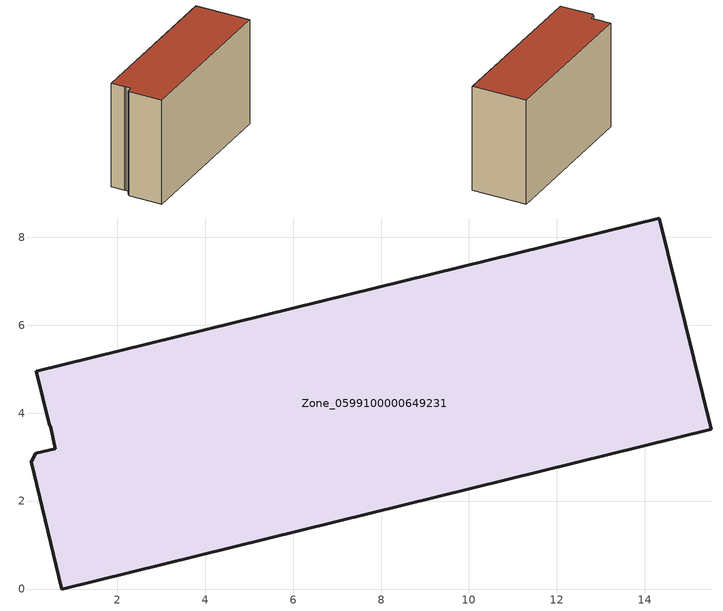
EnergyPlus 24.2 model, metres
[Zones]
Zone_0599100000649231
 floor ground (C_G): 14.33,8.44 15.52,3.64 0.74,0 0.04,2.89 0.15,3.09 0.59,3.19 0.49,3.68 0.45,3.75 0.16,4.95 z0
 wall outside (C_F): 15.52,3.64 14.33,8.44 0.16,4.95 0.45,3.75 0.49,3.68 0.59,3.19 0.15,3.09 0.04,2.89 0.74,0 15.52,3.64 z0:9.56
 roof outside (C_R): 0.45,3.75 0.49,3.68 0.59,3.19 0.15,3.09 0.04,2.89 0.74,0 15.52,3.64 14.33,8.44 0.16,4.95 z9.56
[BUILDING]
Pand.0599100000649231: North Axis=0; Terrain=City; Loads Convergence Tolerance Value=0.04; Temperature Convergence Tolerance Value=0.4; Solar Distribution=FullExterior; Maximum Number of Warmup Days=25; Minimum Number of Warmup Days=1
[Site:Location]
Rotterdam.The.Hague.AP_ZH_NLD Design_Conditions: Latitude=51.96; Longitude=4.45; Time Zone=1; Elevation=-4.5
[SITE:GROUNDTEMPERATURE:BUILDINGSURFACE]
18, 18, 18, 18, 18, 18, 18, 18, 18, 18, 18, 18
[MATERIAL] Thermal Absorptance=0.9; Solar Absorptance=0.7; Visible Absorptance=0.7
Name | Roughness | Thickness | Conductivity | Density | Specific Heat
G.TI.1946 | MediumSmooth | 0.15 | 1 | 540 | 1210
F.TI.1946 | Rough | 0.3 | 0.857143 | 1920 | 840
R.TI.1946 | MediumRough | 0.2 | 0.1 | 1500 | 1000
[CONSTRUCTION]
C_G: G.TI.1946
C_F: F.TI.1946
C_R: R.TI.1946
[ZONE]
Zone_0599100000649231: Type=1; Multiplier=1; Ceiling Height=Autocalculate; Volume=Autocalculate; Floor Area=autocalculate; Part of Total Floor Area=Yes
[ZONEINFILTRATION:DESIGNFLOWRATE]
Infil_Zone_0599100000649231: Zone or ZoneList or Space or SpaceList=Zone_0599100000649231; Schedule=AlwaysOn; Design Flow Rate Calculation Method=Flow/Area; Flow Rate per Floor Area=0.003; Constant Term Coefficient=1; Temperature Term Coefficient=0; Velocity Term Coefficient=0; Velocity Squared Term Coefficient=0
[HVACTEMPLATE:ZONE:IDEALLOADSAIRSYSTEM]
Zone_0599100000649231: Maximum Heating Supply Air Temperature=50; Minimum Cooling Supply Air Temperature=13; Maximum Heating Supply Air Humidity Ratio=0.0156; Minimum Cooling Supply Air Humidity Ratio=0.0077; Heating Limit=NoLimit; Cooling Limit=NoLimit; Dehumidification Control Type=ConstantSensibleHeatRatio; Cooling Sensible Heat Ratio=0.7; Dehumidification Setpoint=60; Humidification Control Type=None; Humidification Setpoint=30; Outdoor Air Method=None; Outdoor Air Flow Rate per Person=0.00944; Outdoor Air Flow Rate per Zone Floor Area=0; Outdoor Air Flow Rate per Zone=0; Demand Controlled Ventilation Type=None; Outdoor Air Economizer Type=NoEconomizer; Heat Recovery Type=None; Sensible Heat Recovery Effectiveness=0.7; Latent Heat Recovery Effectiveness=0.65
[ZONECONTROL:THERMOSTAT]
ThermostatControl_Zone_0599100000649231: Zone or ZoneList=Zone_0599100000649231; Control Type Schedule=DualSetpointControlType; Control 1=Thermostat_Zone_0599100000649231; Temperature Difference Between Cutout And Setpoint=0
[THERMOSTATSETPOINT:DUALSETPOINT]
Thermostat_Zone_0599100000649231: Heating Setpoint Temperature Schedule=HeatingSetpoint_Zone_0599100000649231; Cooling Setpoint Temperature Schedule=CoolingSetpoint_Zone_0599100000649231
[SCHEDULE:COMPACT]
HeatingSetpoint_Zone_0599100000649231: Through: 12/31, For: AllDays, Until: 24:00, 21
CoolingSetpoint_Zone_0599100000649231: Through: 12/31, For: AllDays, Until: 24:00, 24
DualSetpointControlType: Through: 12/31, For: AllDays, Until: 24:00, 4
AlwaysOn: Through: 12/31, For: AllDays, Until: 24:00, 1
